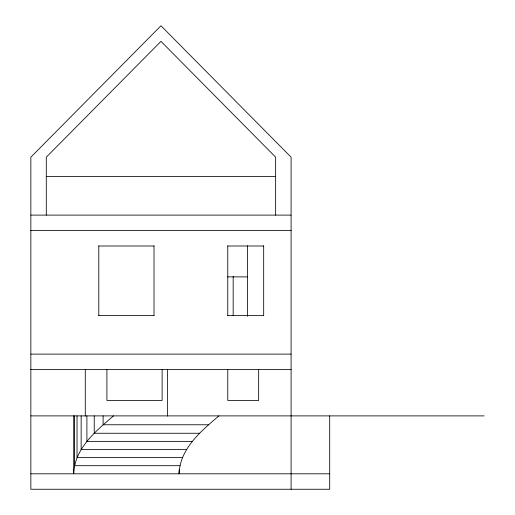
<?xml version="1.0" encoding="UTF-8"?>
<svg xmlns="http://www.w3.org/2000/svg" width="515" height="515" viewBox="0 0 515 515"><rect width="100%" height="100%" fill="white"/><g stroke="black" fill="none" stroke-linecap="round" stroke-linejoin="round"><path stroke-width="0.77" d="M218.914 415.888C201.204 431.004 179.889 448.526 179.117 473.806L179.117 469.783M113.506 415.888C95.796 431.004 74.482 448.526 73.709 473.806L73.709 415.888M46.292 176.491L275.647 176.491M30.849 215.103L291.091 215.103M30.849 230.553L291.091 230.553M98.803 245.996L154.017 245.996M227.772 245.996L263.68 245.996M227.604 276.883L247.464 276.883M98.803 315.495L154.017 315.495M227.772 315.495L263.68 315.495M30.849 354.108L291.091 354.108M30.849 369.551L291.091 369.551M30.849 415.888L484.152 415.888M208.53 424.766L103.116 424.766L103.116 415.888M199.646 433.263L94.232 433.263L94.232 415.888M192.307 441.374L86.9 441.374L86.9 415.888M186.559 449.479L81.151 449.479L81.151 415.888M182.432 457.59L77.025 457.59L77.025 415.888M179.947 465.695L74.54 465.695L74.54 415.888M30.849 473.806L329.703 473.806M329.703 415.888L329.703 489.25L30.849 489.25L30.849 157.184L160.97 25.75L291.091 157.184L291.091 489.25M275.647 215.103L275.647 157.184L160.97 41.348L46.292 157.184L46.292 215.103M263.68 245.797L263.68 315.598M258.659 369.551L258.659 400.445L227.772 400.445L227.772 369.551M247.464 245.726L247.464 316.3M233.173 276.426L233.173 315.669M227.772 245.797L227.772 315.598M167.536 369.551L167.536 416.069M162.128 369.551L162.128 400.445L106.914 400.445L106.914 369.551M154.017 245.797L154.017 315.598M98.803 245.797L98.803 315.598M85.29 369.551L85.29 416.069"/></g></svg>
